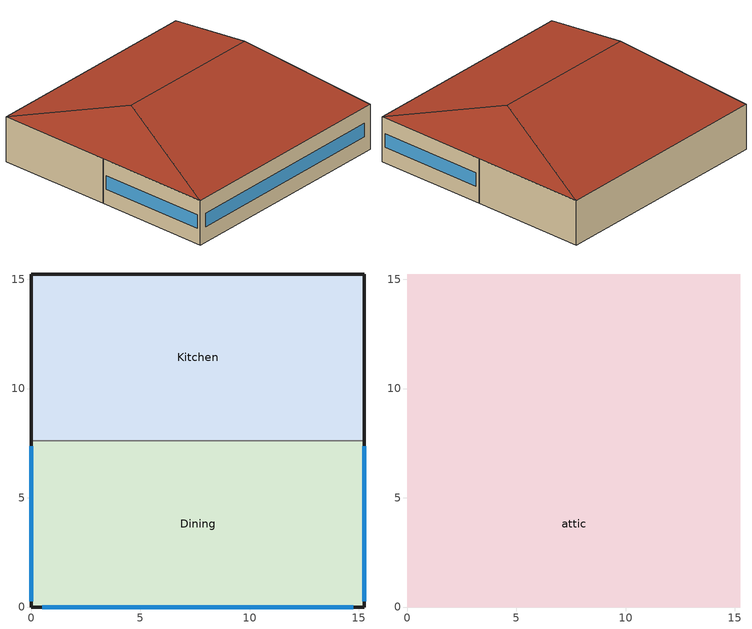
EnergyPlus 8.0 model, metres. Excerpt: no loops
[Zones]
Dining
 floor ground (ext-slab): 15.24,7.62 15.24,0 0,0 0,7.62 z0
 wall outside (Wood Frame Non-res Ext Wall): 0,7.62 0,0 15.24,0 15.24,7.62 z0:3.05
 wall to Kitchen (int-walls): 15.24,7.62 0,7.62 z0:3.05
 window (Window Non-res Fixed): 15.24,0.25 15.24,7.37 / 0.51,0 14.73,0 / 0,7.37 0,0.25 z1.07:1.98
Kitchen
 floor ground (ext-slab): 15.24,15.24 15.24,7.62 0,7.62 0,15.24 z0
 wall outside (Wood Frame Non-res Ext Wall): 15.24,7.62 15.24,15.24 0,15.24 0,7.62 z0:3.05
attic
 floor to Dining (Attic Non-res Floor): 0,0 0,7.62 15.24,7.62 15.24,0 z3.05
 floor to Kitchen (Attic Non-res Floor): 15.24,15.24 15.24,7.62 0,7.62 0,15.24 z3.05
 roof outside (Attic Non-res Roof): 15.24,0,3.05 15.24,15.24,3.05 12.7,7.62,5.59; 15.24,15.24,3.05 0,15.24,3.05 2.54,7.62,5.59 12.7,7.62,5.59; 0,0,3.05 15.24,0,3.05 12.7,7.62,5.59 2.54,7.62,5.59; 0,15.24,3.05 0,0,3.05 2.54,7.62,5.59
[Building]
Ref Bldg Quick Service Restaurant Post1980_v1.3_5.0: North Axis {deg}=0; Terrain=City; Loads Convergence Tolerance Value=0.04; Temperature Convergence Tolerance Value {deltaC}=0.2; Solar Distribution=FullInteriorAndExterior; Maximum Number of Warmup Days=25; Minimum Number of Warmup Days=6
[Site:Location]
USA CA-LOS ANGELES: Latitude {deg}=33.92; Longitude {deg}=-118.4; Time Zone {hr}=-8; Elevation {m}=32
[SizingPeriod:DesignDay] Day of Month=21; Humidity Condition Type=Wetbulb; Barometric Pressure {Pa}=100941; Rain Indicator=No; Snow Indicator=No; Daylight Saving Time Indicator=No; Solar Model Indicator=ASHRAEClearSky
Name | Month | Day Type | Maximum Dry-Bulb Temperature {C} | Daily Dry-Bulb Temperature Range {deltaC} | Wetbulb or DewPoint at Maximum Dry-Bulb {C} | Wind Speed {m/s} | Wind Direction {deg} | Sky Clearness
LOS_ANGELES Ann Htg 99.6% Condns DB | 1 | WinterDesignDay | 6.6 | 0 | 6.6 | 2.5 | 80 | 0
LOS_ANGELES Ann Clg .4% Condns WB=>MDB | 8 | SummerDesignDay | 25.5 | 6 | 21.1 | 4.2 | 250 | 1
[Site:WaterMainsTemperature]
Calculation Method=CORRELATION; Annual Average Outdoor Air Temperature {C}=16.64; Maximum Difference In Monthly Average Outdoor Air Temperatures {deltaC}=6.8
[Site:GroundTemperature:BuildingSurface]
20.133, 20.114, 20.098, 20.195, 20.555, 20.958, 22.367, 22.7, 22.775, 21.957, 20.592, 20.216
[Construction]
Wood Frame Non-res Ext Wall: Wood Siding, Wood Frame NonRes Wall Insulation, 1/2IN Gypsum
Attic Non-res Floor: 1/2IN Gypsum, AtticFloor NonRes Insulation, 1/2IN Gypsum
Attic Non-res Roof: Roof Membrane, Metal Decking
ext-slab: HW CONCRETE
int-walls: 1/2IN Gypsum, 1/2IN Gypsum
Window Non-res Fixed: NonRes Fixed Assembly Window
InteriorFurnishings: Std Wood 6inch
[Material] Thermal Absorptance=0.9
Name | Roughness | Thickness {m} | Conductivity {W/m-K} | Density {kg/m3} | Specific Heat {J/kg-K} | Solar Absorptance | Visible Absorptance
Wood Frame NonRes Wall Insulation | MediumRough | 0.0235471 | 0.049 | 265 | 836.8 | 0.7 | 0.7
AtticFloor NonRes Insulation | MediumRough | 0.0666101 | 0.049 | 265 | 836.8 | 0.7 | 0.7
Std Wood 6inch | MediumSmooth | 0.15 | 0.12 | 540 | 1210 | 0.7 | 0.7
Wood Siding | MediumSmooth | 0.01 | 0.11 | 544.62 | 1210 | 0.78 | 0.78
1/2IN Gypsum | Smooth | 0.0127 | 0.16 | 784.9 | 830 | 0.92 | 0.92
HW CONCRETE | Rough | 0.1016 | 1.311 | 2240 | 836.8 | 0.7 | 0.7
Roof Membrane | VeryRough | 0.0095 | 0.16 | 1121.29 | 1460 | 0.7 | 0.7
Metal Decking | MediumSmooth | 0.0015 | 45.006 | 7680 | 418.4 | 0.7 | 0.3
[WindowMaterial:SimpleGlazingSystem]
NonRes Fixed Assembly Window: U-Factor {W/m2-K}=6.92716; Solar Heat Gain Coefficient=0.44
[Zone] Type=1; Multiplier=1; Floor Area {m2}=autocalculate
Name | Part of Total Floor Area
Dining; Kitchen | Yes
attic | No
[People] Number of People Schedule=BLDG_OCC_SCH; Fraction Radiant=0.3; Sensible Heat Fraction=AUTOCALCULATE; Activity Level Schedule=ACTIVITY_SCH; Enable ASHRAE 55 Comfort Warnings=No; Mean Radiant Temperature Calculation Type=ZoneAveraged; Work Efficiency Schedule=WORK_EFF_SCH; Clothing Insulation Schedule=CLOTHING_SCH; Air Velocity Schedule=AIR_VELO_SCH; Thermal Comfort Model 1 Type=FANGER
Name | Zone or ZoneList | Number of People Calculation Method | Zone Floor Area per Person {m2/person} | Number of People
Dining People | Dining | Area/Person | 1.39
Kitchen People | Kitchen | People |  | 6.25
[Lights] Schedule=BLDG_LIGHT_SCH; Design Level Calculation Method=Watts/Area; Return Air Fraction=0; Fraction Radiant=0.7; Fraction Visible=0.2; Fraction Replaceable=1; Return Air Fraction Calculated from Plenum Temperature=No
Name | Zone or ZoneList | Watts per Zone Floor Area {W/m2}
Dining_Lights | Dining | 15.45
Kitchen_Lights | Kitchen | 16.64
[ElectricEquipment] Design Level Calculation Method=EquipmentLevel
Name | Zone or ZoneList | Schedule | Design Level {W} | Fraction Latent | Fraction Radiant | Fraction Lost
Dining_MiscElec_Equip | Dining | BLDG_EQUIP_SCH | 15000 | 0.25 | 0.3 | 0
Kitchen_MiscElec_Equip | Kitchen | BLDG_EQUIP_SCH | 35000 | 0.25 | 0.3 | 0.3
Kitchen_ExhFan_Equip | Kitchen | Kitchen_Exhaust_SCH | 577 | 0 | 0 | 1
[GasEquipment]
Kitchen_MiscGas_Equip: Zone or ZoneList=Kitchen; Schedule=GAS_EQUIP_SCH; Design Level Calculation Method=EquipmentLevel; Design Level {W}=150055; Fraction Latent=0.1; Fraction Radiant=0.2; Fraction Lost=0.7
[Exterior:Lights]
Exterior Facade Lighting: Schedule=ALWAYS_ON; Design Level {W}=2963; Control Option=AstronomicalClock
[ZoneInfiltration:DesignFlowRate] Constant Term Coefficient=1; Temperature Term Coefficient=0; Velocity Term Coefficient=0; Velocity Squared Term Coefficient=0
Name | Zone or ZoneList | Schedule | Design Flow Rate Calculation Method | Flow per Exterior Surface Area {m3/s-m2} | Air Changes per Hour {1/hr}
Dining_Infiltration | Dining | INFIL_HALF_ON_SCH | Flow/ExteriorArea | 0.001133
Kitchen_Infiltration | Kitchen | INFIL_HALF_ON_SCH | Flow/ExteriorArea | 0.001133
attic_Infiltration | attic | ALWAYS_ON | AirChanges/Hour |  | 1
[InternalMass] Construction=InteriorFurnishings; Surface Area {m2}=232.343
Name | Zone
Dining Internal Mass | Dining
Kitchen Internal Mass | Kitchen
[ZoneMixing]
Kitchen Exhaust Fanmixing_0: Zone=Kitchen; Schedule=HVACOperationSchd; Design Flow Rate Calculation Method=Flow/Zone; Design Flow Rate {m3/s}=0.834532; Source Zone=Dining; Delta Temperature {deltaC}=0
[AvailabilityManager:NightCycle] Applicability Schedule=ALWAYS_ON; Fan Schedule=HVACOperationSchd; Control Type=CycleOnAny; Thermostat Tolerance {deltaC}=1; Cycling Run Time {s}=1800
PSZ-AC_1:1 Availability Manager; PSZ-AC_2:2 Availability Manager
[UtilityCost:Tariff] Group=Comm Elect
Name | Output Meter | Conversion Factor Choice | Time of Use Period Schedule | Season Schedule | Demand Window Length | Monthly Charge or Variable
SCE_TOU-8_GeneralServiceLarge | Electricity:Facility | kWh | SCETOUSched | SCESeasonsSchedule | HalfHour | 246.33
SCE_GS-2_GeneralService | Electricity:Facility | kWh | SCETOUSched | SCESeasonsSchedule | HalfHour | 74.03
SCE_GS-1_GeneralService | Electricity:Facility | kWh |  | SCESeasonsSchedule | HalfHour | 15.25
CA_EIAMonthlyRateGas | Gas:Facility | MCF |  |  |  | 0
[UtilityCost:Charge:Simple]
Name | Tariff | Source Variable | Season | Category Variable | Cost per Unit Value or Variable
SummerDeliveryOnPeakEnergyCharge | SCE_TOU-8_GeneralServiceLarge | PeakEnergy | Summer | EnergyCharges | 0.01676
SummerDeliveryOffPeakEnergyCharge | SCE_TOU-8_GeneralServiceLarge | OffPeakEnergy | Summer | EnergyCharges | 0.01676
SummerDeliveryMidPeakEnergyCharge | SCE_TOU-8_GeneralServiceLarge | MidPeakEnergy | Summer | EnergyCharges | 0.01676
WinterDeliveryOffPeakEnergyCharge | SCE_TOU-8_GeneralServiceLarge | OffPeakEnergy | Winter | EnergyCharges | 0.01676
WinterDeliveryMidPeakEnergyCharge | SCE_TOU-8_GeneralServiceLarge | MidPeakEnergy | Winter | EnergyCharges | 0.01676
FacilitiesDemandCharge | SCE_TOU-8_GeneralServiceLarge | TotalDemand | Annual | DemandCharges | 6.35
SummerTOUOnPeakDemandCharge | SCE_TOU-8_GeneralServiceLarge | PeakDemand | Summer | DemandCharges | 8.84
SummerTOUMidPeakDemandCharge | SCE_TOU-8_GeneralServiceLarge | MidPeakDemand | Summer | DemandCharges | 0.76
TransformerDemandCharge | SCE_TOU-8_GeneralServiceLarge | TotalDemand | Annual | DemandCharges | 1
PowerFactorDemandCharge | SCE_TOU-8_GeneralServiceLarge | TotalDemand | Annual | DemandCharges | 0.23
TaxofEightPercent | SCE_TOU-8_GeneralServiceLarge | SubTotal | Annual | Taxes | 0.08
AnnualDeliveryEnergyCharge | SCE_GS-2_GeneralService | totalEnergy | Annual | EnergyCharges | 0.0189
AnnualFacilityDemandURGCharge | SCE_GS-2_GeneralService | totalDemand | Annual | DemandCharges | 0.77
AnnualFacilityDemandDelivCharge | SCE_GS-2_GeneralService | totalDemand | Annual | DemandCharges | 5.44
SummerTimeRelatedDemandCharge | SCE_GS-2_GeneralService | totalDemand | Summer | DemandCharges | 1.87
SummerTimeDemandDelivCharge | SCE_GS-2_GeneralService | totalDemand | Summer | DemandCharges | 7.04
TaxofEightPercent | SCE_GS-2_GeneralService | SubTotal | Annual | Taxes | 0.08
SummerEnergyCharge | SCE_GS-1_GeneralService | totalEnergy | Summer | EnergyCharges | 0.0808
WinterEnergyCharge | SCE_GS-1_GeneralService | totalEnergy | Winter | EnergyCharges | 0.0351
AnnualDeliveryEnergyCharge | SCE_GS-1_GeneralService | totalEnergy | Annual | EnergyCharges | 0.0694
taxofEightPercent | SCE_GS-1_GeneralService | SubTotal | Summer | Taxes | 0.08
MonthlyRateGasCharge | CA_EIAMonthlyRateGas | totalEnergy | Annual | EnergyCharges | CA_MonthlyGasRates
TaxofEightPercent | CA_EIAMonthlyRateGas | SubTotal | Annual | Taxes | 0.08
[UtilityCost:Qualify] Variable=TotalDemand; Season=Annual; Threshold Test=Count
Name | Tariff | Qualify Type | Threshold Value or Variable | Number of Months
MinDemand500kw | SCE_TOU-8_GeneralServiceLarge | Minimum | 500 | 12
MaxDemand500kw | SCE_GS-2_GeneralService | Maximum | 500 | 1
MinDemand20kw | SCE_GS-2_GeneralService | Minimum | 20 | 12
MaxDemand20kw | SCE_GS-1_GeneralService | Maximum | 20 | 1
[UtilityCost:Charge:Block]
AnnualUtilityRetained: Tariff=SCE_GS-2_GeneralService; Source Variable=TotalEnergy; Season=Annual; Category Variable=EnergyCharges; Block Size Multiplier Value or Variable=totalDemand; Block Size 1 Value or Variable=300; Block 1 Cost per Unit Value or Variable=0.0694; Block Size 2 Value or Variable=remaining; Block 2 Cost per Unit Value or Variable=0.0791
[UtilityCost:Variable]
CA_MonthlyGasRates: Tariff=CA_EIAMonthlyRateGas; Variable Type=Currency; January Value=9.37; February Value=8.88; March Value=8.2; April Value=7.29; May Value=7.82; June Value=8.26; July Value=8.23; August Value=8.21; September Value=7.9; October Value=8.09; November Value=7.64; December Value=8.43
[Schedule:Compact]
ALWAYS_ON: Through: 12/31, For: AllDays, Until: 24:00, 1
ACTIVITY_SCH: Through: 12/31, For: AllDays, Until: 24:00, 120
AIR_VELO_SCH: Through: 12/31, For: AllDays, Until: 24:00, 0.2
BLDG_EQUIP_SCH: Through: 12/31, For: Weekday, Until: 06:00, 0.1, Until: 08:00, 0.35, Until: 10:00, 0.25, Until: 14:00, 0.35, Until: 17:00, 0.25, Until: 20:00, 0.35, Until: 24:00, 0.25, For: Saturday, Until: 06:00, 0.1, Until: 08:00, 0.35, Until: 10:00, 0.25, Until: 14:00, 0.35, Until: 17:00, 0.25, Until: 20:00, 0.35, Until: 24:00, 0.25, For: SummerDesignDay, Until: 24:00, 0.35, For: WinterDesignDay, Until: 24:00, 0, For: Sunday Holidays AllOtherDays, Until: 06:00, 0.1, Until: 08:00, 0.35, Until: 10:00, 0.25, Until: 14:00, 0.35, Until: 17:00, 0.25, Until: 20:00, 0.35, Until: 24:00, 0.25
BLDG_LIGHT_SCH: Through: 12/31, For: SummerDesignDay, Until: 24:00, 1, For: WinterDesignDay, Until: 24:00, 0, For: Weekday Saturday Sunday Holidays AllOtherDays, Until: 01:00, 0.45, Until: 05:00, 0.15, Until: 06:00, 0.45, Until: 24:00, 0.9
BLDG_OCC_SCH: Through: 12/31, For: Weekdays, Until: 01:00, 0.05, Until: 05:00, 0, Until: 06:00, 0.05, Until: 07:00, 0.1, Until: 09:00, 0.4, Until: 10:00, 0.3, Until: 11:00, 0.2, Until: 12:00, 0.5, Until: 13:00, 0.8, Until: 14:00, 0.7, Until: 15:00, 0.4, Until: 16:00, 0.2, Until: 17:00, 0.25, Until: 18:00, 0.5, Until: 21:00, 0.55, Until: 22:00, 0.5, Until: 23:00, 0.35, Until: 24:00, 0.2, For: SummerDesignDay, Until: 24:00, 1, For: WinterDesignDay, Until: 24:00, 0, For: Saturday Sunday Holidays AllOtherDays, Until: 01:00, 0.05, Until: 05:00, 0, Until: 07:00, 0.05, Until: 10:00, 0.3, Until: 11:00, 0.2, Until: 12:00, 0.45, Until: 13:00, 0.6, Until:14:00, 0.5, Until: 15:00, 0.35, Until: 18:00, 0.3, Until: 21:00, 0.55, Until: 22:00, 0.5, Until: 23:00, 0.35, Until: 24:00, 0.2
GAS_EQUIP_SCH: Through: 12/31, For: SummerDesignDay, Until: 24:00, 0.25, For: WinterDesignDay, Until: 24:00, 0, For: AllOtherDays, Until: 05:00, 0.02, Until: 06:00, 0.03, Until: 07:00, 0.09, Until: 08:00, 0.14, Until: 10:00, 0.1, Until: 11:00, 0.22, Until: 12:00, 0.27, Until: 13:00, 0.24, Until: 14:00, 0.21, Until: 15:00, 0.14, Until:16:00, 0.13, Until:17:00, 0.15, Until: 20:00, 0.17, Until: 21:00, 0.15, Until: 22:00, 0.14, Until: 23:00, 0.12, Until: 24:00, 0.02
INFIL_HALF_ON_SCH: Through: 12/31, For: Weekdays SummerDesignDay, Until: 05:00, 1, Until: 24:00, 0.5, For: Saturday WinterDesignDay, Until: 05:00, 1, Until: 24:00, 0.5, For: Sunday Holidays AllOtherDays, Until: 05:00, 1, Until: 24:00, 0.5
Kitchen_Exhaust_SCH; HVACOperationSchd: Through: 12/31, For: AllDays, Until: 01:00, 1, Until: 05:00, 0, Until: 24:00, 1
WORK_EFF_SCH: Through: 12/31, For: AllDays, Until: 24:00, 0
CLOTHING_SCH: Through: 04/30, For: AllDays, Until: 24:00, 1, Through: 09/30, For: AllDays, Until: 24:00, 0.5, Through: 12/31, For: AllDays, Until: 24:00, 1
SCESeasonsSchedule: Through: 5/31, For: AllDays, Until: 24:00, 1, Through: 9/30, For: AllDays, Until: 24:00, 3, Through: 12/31, For: AllDays, Until: 24:00, 1
SCETOUSched: Through: 5/31, For: WeekDays, Until: 8:00, 3, Until: 21:00, 4, Until: 24:00, 3, For: AllOtherDays, Until: 24:00, 3, Through: 9/30, For: WeekDays, Until: 8:00, 3, Until: 12:00, 4, Until: 18:00, 1, Until: 23:00, 4, Until: 24:00, 3, For: AllOtherDays, Until: 24:00, 3, Through: 12/31, For: WeekDays, Until: 8:00, 3, Until: 21:00, 4, Until: 24:00, 3, For: AllOtherDays, Until: 24:00, 3
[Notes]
DOE Commercial Reference Building
Quick Service Restaurant, post-1980 construction
EnergyPlus Version 5.0
ASHRAE Standards 90.1-1989 and 62-1999
Description:  Single story, Two zone building.
Form:         Area = 232 m2 (2,500 ft2); Number of Stories = 1 plus attic; Shape = rectangle, Aspect ratio = 1.0
Envelope:     Envelope thermal properties vary with climate according to ASHRAE Standard 90.1-1989.
Opaque constructions: wood frame walls; attic roof; slab-on-grade floor
Windows: window-to-wall ratio = 14%
Infiltration = 1.5 cfm/ft2 above grade wall area at 0.3 in wc (75 Pa) adjusted to 0.016 in wc (4 Pa).
50% of full value when ventilation system on.
HVAC:         ASHRAE 90.1-1989 PSZ-AC, gas furnace
Economizer per 90.1-2004
Exhaust:      Kitchen exhaust 1557 L/s (3300 cfm), 54% of exhaust make-up air from dining
Kitchen exhaust fan modeled as exterior load to avoid getting double make-up air
Refrigeration: Walk-in cooler and walk-in freezer
Int. gains:   W/m2 (W/ft2)   lights            elec plug       gas plug
Detached Shading:               None
Daylight:                       None
Natural Ventilation:            None
Zonal Equipment:                None
Air Primary Loops:              PSZ-AC:1; PSZ-AC:2
Plant Loops:                    SHWSys1
System Equipment Autosize:      Yes
Purchased Cooling:              None
Purchased Heating:              None
Coils:                          Coil:Cooling:DX:SingleSpeed; Coil:Cooling:DX:TwoSpeed; Coil:Heating:Gas
Pumps:                          None
Boilers:                        None
Chillers:                       None
Reference citation for the Commercial Reference Buildings:
Deru, M.; Field, K.; Studer, D.; Benne, K.; Griffith, B.; Torcellini, P;
Halverson, M.; Winiarski, D.; Liu, B.; Rosenberg, M.; Huang, J.;
Yazdanian, M.; Crawley, D. (2010).
U.S. Department of Energy Commercial Reference Building Models of the National Building Stock.
Washington, DC: U.S. Department of Energy, Energy Efficiency and
Renewable Energy, Office of Building Technologies.
***GENERAL SIMULATION PARAMETERS***
Number of Zones: 3
***HOLIDAYS & DAYLIGHT SAVINGS***
